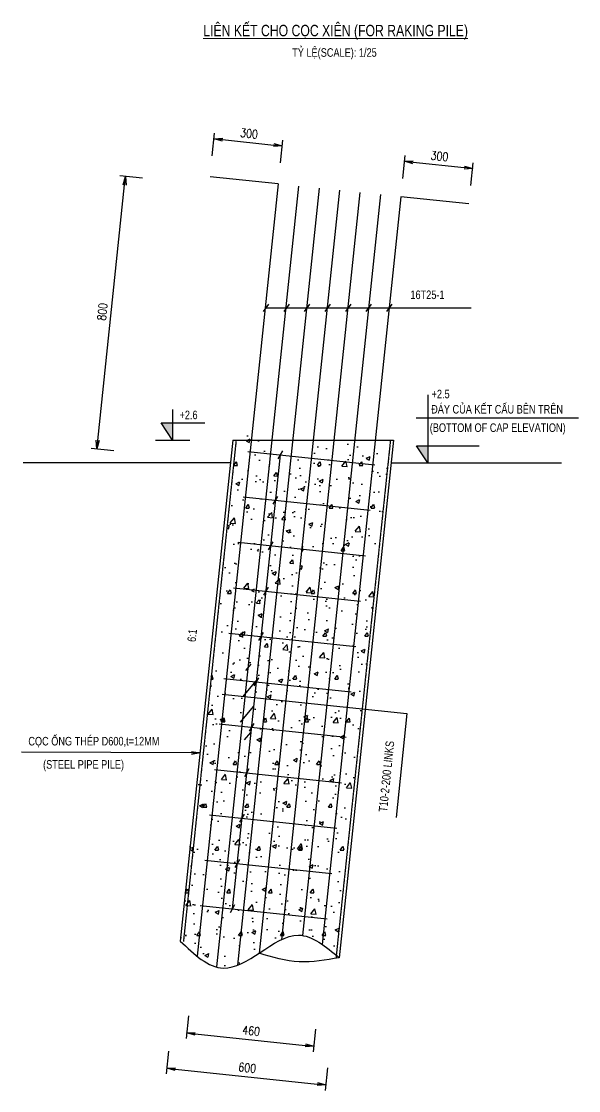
# Model space of a CAD drawing. Header units: millimetres. Extents: x -73021 to 3450336, y 75330 to 1037285.
# Drawn here: x 9251 to 11691, y 123847 to 128531 of the extents above; entities that cross this region are included whole.
import ezdxf
from ezdxf.enums import TextEntityAlignment as Align

# ---------------------------------------------------------------- set-up
doc = ezdxf.new("R2010")
doc.units = ezdxf.units.MM
doc.linetypes.add('HIDDEN', pattern=[0.5, 0.3, -0.2])
for name, color, linetype in [('03_Dimension line', 4, 'Continuous'), ('BAO', 7, 'Continuous'), ('Big_Text_Note', 3, 'Continuous'), ('DIM', 4, 'Continuous'), ('HATCH', 8, 'Continuous'), ('KHUAT', 8, 'HIDDEN'), ('MANH', 4, 'Continuous'), ('s-note', 2, 'Continuous'), ('THEPCHU', 6, 'Continuous'), ('THEPDAI', 2, 'Continuous')]:
    doc.layers.add(name, color=color, linetype=linetype)
doc.styles.add('dim', font='romans.shx', dxfattribs={"width": 0.8})
doc.styles.add('Ghi chu', font='vn_vni.shx', dxfattribs={"width": 0.8})
doc.styles.get("Standard").update_dxf_attribs({"font": 'vn_vni.shx'})
doc.styles.add('VN_VNI', font='vn_vni.shx', dxfattribs={"width": 0.8})
doc.dimstyles.new('25', dxfattribs={"dimscale": 25, "dimtxt": 1.5, "dimasz": 1.5, "dimexe": 1, "dimexo": 1, "dimgap": 0.8, "dimtad": 1, "dimdec": 0, "dimzin": 0, "dimdsep": 46, "dimtxsty": 'dim', "dimblk": 'OPEN', "dimcen": 0.09, "dimdle": 0.15, "dimclrt": 4, "dimadec": 0, "dimazin": 0, "dimtfac": 1, "dimtdec": 0, "dimtix": 1, "dimtmove": 1, "dimatfit": 3, "dimldrblk": 'OPEN', "dimfxl": 3, "dimfxlon": 1, "dimtolj": 1, "dimtzin": 0, "dimarcsym": 0})

# ---------------------------------------------------------------- blocks, each defined once
blk = doc.blocks.new('_OPEN')
at = {"color": 0, "linetype": 'ByBlock'}
for p, q in [((-1, 0.17), (0, 0)), ((0, 0), (-1, -0.17)), ((0, 0), (-1, 0))]:
    blk.add_line(p, q, dxfattribs=at)
blk = doc.blocks.new('*D53')
at = {"layer": '03_Dimension line', "color": 0, "lineweight": -2, "ltscale": 5}
for p, q in [((9895.5, 124020), (9885.1, 123920.5)), ((9925, 123941.5), (10546.5, 123876.2)), ((10591.7, 123946.8), (10581.2, 123847.4))]:
    blk.add_line(p, q, dxfattribs=at)
at = {"layer": 'Defpoints', "color": 0, "ltscale": 5}
for p in [(9946.2, 124502.8), (10642.4, 124429.6), (10583.8, 123872.2)]:
    blk.add_point(p, dxfattribs=at)
at = {"layer": '03_Dimension line', "color": 0, "lineweight": -2, "ltscale": 5, "xscale": 37.5, "yscale": 37.5, "zscale": 37.5}
for p, rotation in [((9887.7, 123945.4), 173.9999999999732), ((10583.8, 123872.2), 353.9999999999732)]:
    blk.add_blockref('_OPEN', p, dxfattribs=dict(at, rotation=rotation))
at = {"layer": '03_Dimension line', "color": 4, "ltscale": 5, "insert": (10239.8, 123947.4), "char_height": 37.5, "attachment_point": 5, "rotation": 354, "style": 'dim'}
blk.add_mtext('\\A1;600', dxfattribs=at)
blk = doc.blocks.new('*D90')
at = {"layer": '03_Dimension line', "color": 0, "lineweight": -2, "ltscale": 5}
for p, q in [((9781, 127844.5), (9681.5, 127855)), ((9584.8, 126695.7), (9702.5, 127815.1)), ((9655.5, 126650.5), (9556, 126661))]:
    blk.add_line(p, q, dxfattribs=at)
at = {"layer": 'Defpoints', "color": 0, "ltscale": 5}
for p in [(9706.4, 127852.3), (10286.4, 127791.4), (10160.9, 126597.4)]:
    blk.add_point(p, dxfattribs=at)
at = {"layer": '03_Dimension line', "color": 0, "lineweight": -2, "ltscale": 5, "xscale": 37.5, "yscale": 37.5, "zscale": 37.5}
for p, rotation in [((9706.4, 127852.3), 84.00000000000003), ((9580.9, 126658.4), 264.0000000000001)]:
    blk.add_blockref('_OPEN', p, dxfattribs=dict(at, rotation=rotation))
at = {"layer": '03_Dimension line', "color": 4, "ltscale": 5, "insert": (9605.1, 127259.4), "char_height": 37.5, "attachment_point": 5, "rotation": 84, "style": 'dim'}
blk.add_mtext('\\A1;800', dxfattribs=at)
blk = doc.blocks.new('*D91')
at = {"layer": '03_Dimension line', "color": 0, "lineweight": -2, "ltscale": 5}
for p, q in [((9982.1, 124174.6), (9971.7, 124075.2)), ((10011.6, 124096.1), (10493.9, 124045.4)), ((10539.1, 124116.1), (10528.6, 124016.6))]:
    blk.add_line(p, q, dxfattribs=at)
at = {"layer": 'Defpoints', "color": 0, "ltscale": 5}
for p in [(10026.7, 124598.4), (10583.6, 124539.9), (10531.2, 124041.5)]:
    blk.add_point(p, dxfattribs=at)
at = {"layer": '03_Dimension line', "color": 0, "lineweight": -2, "ltscale": 5, "xscale": 37.5, "yscale": 37.5, "zscale": 37.5}
for p, rotation in [((9974.3, 124100), 174.0000000000032), ((10531.2, 124041.5), 354.0000000000032)]:
    blk.add_blockref('_OPEN', p, dxfattribs=dict(at, rotation=rotation))
at = {"layer": '03_Dimension line', "color": 4, "ltscale": 5, "insert": (10256.8, 124109.3), "char_height": 37.5, "attachment_point": 5, "rotation": 354, "style": 'dim'}
blk.add_mtext('\\A1;460', dxfattribs=at)
blk = doc.blocks.new('*D92')
at = {"layer": '03_Dimension line', "color": 0, "linetype": 'ByBlock', "lineweight": -2, "ltscale": 5}
for p, q in [((10086.6, 127942.8), (10097, 128042.2)), ((10131.7, 128013.5), (10355.5, 127989.9)), ((10385, 127911.4), (10395.4, 128010.9))]:
    blk.add_line(p, q, dxfattribs=at)
at = {"layer": 'Defpoints', "color": 0, "linetype": 'ByBlock', "ltscale": 5}
for p in [(10392.8, 127986), (10076.9, 127851), (10375.3, 127819.6)]:
    blk.add_point(p, dxfattribs=at)
at = {"layer": '03_Dimension line', "color": 0, "linetype": 'ByBlock', "lineweight": -2, "ltscale": 5, "xscale": 37.5, "yscale": 37.5, "zscale": 37.5}
for p, rotation in [((10094.4, 128017.4), 173.9999999999983), ((10392.8, 127986), 353.9999999999984)]:
    blk.add_blockref('_OPEN', p, dxfattribs=dict(at, rotation=rotation))
at = {"layer": '03_Dimension line', "color": 4, "linetype": 'ByBlock', "ltscale": 5, "insert": (10247.7, 128040.2), "char_height": 37.5, "attachment_point": 5, "rotation": 354, "style": 'dim'}
blk.add_mtext('\\A1;300', dxfattribs=at)
blk = doc.blocks.new('*D93')
at = {"layer": '03_Dimension line', "color": 0, "linetype": 'ByBlock', "lineweight": -2, "ltscale": 5}
for p, q in [((10920.8, 127843.8), (10931.3, 127943.2)), ((10966, 127914.5), (11189.7, 127890.9)), ((11219.2, 127812.4), (11229.6, 127911.9))]:
    blk.add_line(p, q, dxfattribs=at)
at = {"layer": 'Defpoints', "color": 0, "linetype": 'ByBlock', "ltscale": 5}
for p in [(11227, 127887), (10912.3, 127763.2), (11210.7, 127731.8)]:
    blk.add_point(p, dxfattribs=at)
at = {"layer": '03_Dimension line', "color": 0, "linetype": 'ByBlock', "lineweight": -2, "ltscale": 5, "xscale": 37.5, "yscale": 37.5, "zscale": 37.5}
for p, rotation in [((10928.7, 127918.4), 173.9999999999983), ((11227, 127887), 353.9999999999984)]:
    blk.add_blockref('_OPEN', p, dxfattribs=dict(at, rotation=rotation))
at = {"layer": '03_Dimension line', "color": 4, "linetype": 'ByBlock', "ltscale": 5, "insert": (11081.9, 127941.2), "char_height": 37.5, "attachment_point": 5, "rotation": 354, "style": 'dim'}
blk.add_mtext('\\A1;300', dxfattribs=at)

msp = doc.modelspace()

# ---------------------------------------------------------------- hatches: boundary and pattern name
for points in [[(9912.96, 126772.41), (9862.96, 126772.41), (9912.96, 126697.41)], [(11030.99, 126672.41), (10980.99, 126672.41), (11030.99, 126597.41)]]:
    msp.add_hatch(color=256).paths.add_polyline_path(points)
at = {"layer": 'HATCH', "ltscale": 5}
h = msp.add_hatch(dxfattribs=at)
h.set_pattern_fill('AR-CONC', color=256, angle=5, style=0)
h.set_pattern_definition([(55, (0, 0), (182.88058, 8e-06), [19.05, -209.55]), (0, (0, 0), (-51.7604, 187.258), [15.24, -167.64]), (105.451, (15.24, 3e-06), (131.12092, 187.2572), [16.19, -178.09]), (51.1842, (-4.43, 50.6), (273.71173, -18.25625), [28.575, -314.325]), (101.6356, (18.38, 49.09), (214.9363, 267.17517), [24.285, -267.135]), (356.184, (-4.43, 50.6), (214.9367, 267.17477), [22.86, -251.46]), (26, (21.98, 40.17), (159.95097, -88.66226), [19.05, -209.55]), (331, (21.98, 40.17), (45.51381, 188.87348), [15.24, -167.64]), (76.4514, (35.31, 32.78), (205.46433, 100.2116), [16.19, -178.09]), (42.5, (0, 0), (-4.292607, 84.50247), [0, -165.608, 0, -170.18, 0, -168.275]), (12.5, (0, 0), (57.83408, 105.623075), [0, -97.028, 0, -161.798, 0, -64.135]), (332.5, (-56.426, -4.94), (135.573925, 6.110555), [0, -63.5, 0, -198.12, 0, -262.89]), (322.5, (-81.73, -7.15), (145.34944, 38.24004), [0, -82.55, 0, -131.572, 0, -186.69])])
edge = h.paths.add_edge_path()
edge.add_spline(control_points=[(10292.6, 124449.78), (10293.67, 124450.47), (10351.95, 124488.62), (10466.6, 124569.19), (10574.84, 124485.65), (10629.46, 124440.36)], knot_values=[394.0787293, 394.0787293, 394.0787293, 394.0787293, 397.5245692, 582.3011419, 771.2952576, 771.2952576, 771.2952576, 771.2952576], degree=3, periodic=0)
edge.add_line((10629.46, 124440.36), (10863, 126662.29))
edge.add_line((10863, 126662.29), (10528.84, 126697.41))
edge.add_line((10528.84, 126697.41), (10292.6, 124449.78))
edge = h.paths.add_edge_path()
edge.add_spline(control_points=[(10097.58, 124390.75), (10109.83, 124386.72), (10172.38, 124374.78), (10239.55, 124415.11), (10292.6, 124449.78)], knot_values=[180.4903785, 180.4903785, 180.4903785, 180.4903785, 222.8106273, 394.0787293, 394.0787293, 394.0787293, 394.0787293], degree=3, periodic=0)
edge.add_line((10292.6, 124449.78), (10424.31, 125702.89))
edge.add_line((10424.31, 125702.89), (10316.86, 125714.18))
edge.add_arc((10287.09, 125717.94), 30, 264.48227, 352.80628, ccw=False)
edge.add_line((10284.21, 125688.08), (10251.99, 125381.55))
edge.add_line((10251.99, 125381.55), (10202.27, 125386.78))
edge.add_line((10202.27, 125386.78), (10097.58, 124390.75))
edge = h.paths.add_edge_path()
edge.add_line((10202.27, 125386.78), (10040.94, 125403.74))
edge.add_line((10040.94, 125403.74), (9946.24, 124502.76))
edge.add_spline(control_points=[(9946.24, 124502.76), (9995.8, 124455.34), (10045.35, 124407.93), (10097.58, 124390.75)], knot_values=[0, 0, 0, 0, 180.4903785, 180.4903785, 180.4903785, 180.4903785], degree=3, periodic=0)
edge.add_line((10097.58, 124390.75), (10202.27, 125386.78))
h.paths.add_polyline_path([(10054.86, 125402.27), (10202.27, 125386.78), (10342.08, 126717.04), (10194.68, 126732.53)])
at = {"layer": 'HATCH', "linetype": 'ByBlock', "ltscale": 5}
h = msp.add_hatch(dxfattribs=at)
h.set_pattern_fill('AR-CONC', color=256, style=0)
h.set_pattern_definition([(50, (0, 0), (182.18467, -15.93909), [19.05, -209.55]), (355, (0, 0), (-35.24283, 191.05664), [15.24, -167.64]), (100.451, (15.18, -1.33), (146.9425, 175.1167), [16.19, -178.09]), (46.1842, (0, 50.8), (271.07904, -42.04233), [28.575, -314.325]), (96.6356, (22.6, 47.3), (237.40423, 247.42556), [24.285, -267.135]), (351.184, (0, 50.8), (237.4046, 247.4251), [22.86, -251.46]), (21, (25.4, 38.1), (151.61488, -102.26552), [19.05, -209.55]), (326, (25.4, 38.1), (61.80203, 184.18797), [15.24, -167.64]), (71.4514, (38.03, 29.58), (213.4165, 81.92286), [16.19, -178.09]), (37.5, (0, 0), (3.088603, 84.55504), [0, -165.608, 0, -170.18, 0, -168.275]), (7.5, (0, 0), (66.81966, 100.180575), [0, -97.028, 0, -161.798, 0, -64.135]), (327.5, (-56.64, 0), (135.590595, -5.728744), [0, -63.5, 0, -198.12, 0, -262.89]), (317.5, (-82.04, 0), (148.12918, 25.42649), [0, -82.55, 0, -131.572, 0, -186.69])])
h.paths.add_polyline_path([(10457.76, 126021.14), (10368.25, 126030.55), (10347.35, 125831.64), (10436.86, 125822.23)])
h.paths.add_polyline_path([(10478.67, 126220.04), (10389.16, 126229.45), (10368.25, 126030.55), (10457.76, 126021.14)])
h.paths.add_polyline_path([(10499.57, 126418.95), (10410.07, 126428.35), (10389.16, 126229.45), (10478.67, 126220.04)])
h.paths.add_polyline_path([(10518.33, 126597.41), (10427.83, 126597.41), (10410.07, 126428.35), (10499.57, 126418.95)])
h.paths.add_polyline_path([(10427.83, 126597.41), (10379.79, 126597.41), (10362.54, 126433.35), (10410.07, 126428.35)])
h.paths.add_polyline_path([(10379.79, 126597.41), (10337.34, 126597.41), (10320.56, 126437.76), (10362.54, 126433.35)])
h.paths.add_polyline_path([(10362.54, 126433.35), (10320.56, 126437.76), (10299.65, 126238.86), (10341.64, 126234.44)])
h.paths.add_polyline_path([(10410.07, 126428.35), (10362.54, 126433.35), (10341.64, 126234.44), (10389.16, 126229.45)])
h.paths.add_polyline_path([(10389.16, 126229.45), (10341.64, 126234.44), (10320.73, 126035.54), (10368.25, 126030.55)])
h.paths.add_polyline_path([(10347.35, 125831.64), (10299.82, 125836.64), (10278.92, 125637.73), (10326.44, 125632.74)])
h.paths.add_polyline_path([(10299.82, 125836.64), (10257.84, 125841.05), (10236.94, 125642.14), (10278.92, 125637.73)])
h.paths.add_polyline_path([(10320.73, 126035.54), (10278.75, 126039.95), (10257.84, 125841.05), (10299.82, 125836.64)])
h.paths.add_polyline_path([(10436.86, 125822.23), (10347.35, 125831.64), (10326.44, 125632.74), (10415.95, 125623.33)])
at = {"layer": 'HATCH', "ltscale": 5}
h = msp.add_hatch(dxfattribs=at)
h.set_pattern_fill('ANSI31', color=256, scale=20, angle=5, style=0)
h.set_pattern_definition([(50, (10283.434, -505.434), (-48.643822, 40.817013), [])])
h.paths.add_polyline_path([(10284.21, 125688.08, -0.361414), (10257.21, 125715.33, -0.0428141), (10257.2, 125720.45), (10237.55, 125722.52), (10202.27, 125386.78), (10251.99, 125381.55)])
at = {"layer": 'MANH', "ltscale": 5}
h = msp.add_hatch(dxfattribs=at)
h.set_pattern_fill('AR-CONC', color=256, scale=3, angle=5, style=0)
h.set_pattern_definition([(55, (11082.47, -435.53), (548.6418, 2e-05), [57.15, -628.65]), (360, (11082.5, -435.5), (-155.2812, 561.774), [45.72, -502.92]), (105.451, (11128.2, -435.53), (393.3627, 561.7716), [48.57, -534.27]), (51.1842, (11069.2, -283.7), (821.1352, -54.7687), [85.725, -942.975]), (101.6356, (11137.6, -288.3), (644.809, 801.5255), [72.855, -801.405]), (356.184, (11069.2, -283.7), (644.81, 801.5243), [68.58, -754.38]), (26, (11148.4, -315), (479.8529, -265.9868), [57.15, -628.65]), (331, (11148.4, -315), (136.5414, 566.6204), [45.72, -502.92]), (76.4514, (11188.4, -337.2), (616.393, 300.6348), [48.57, -534.27]), (42.5, (11082.47, -435.53), (-12.87782, 253.5074), [0, -496.824, 0, -510.54, 0, -504.825]), (12.5, (11082.47, -435.53), (173.50224, 316.8692), [0, -291.084, 0, -485.394, 0, -192.405]), (332.5, (10913.2, -450.34), (406.72177, 18.33166), [0, -190.5, 0, -594.36, 0, -788.67]), (322.5, (10837.3, -456.98), (436.0483, 114.7201), [0, -247.65, 0, -394.716, 0, -560.07])])
h.paths.add_polyline_path([(10237.55, 125722.52), (10257.2, 125720.45, -0.9178874), (10316.98, 125720.56, -0.0532554), (10316.86, 125714.18), (10424.31, 125702.89), (10528.84, 126697.41), (10342.08, 126717.04)])

# ---------------------------------------------------------------- linework, layer by layer
for p, q in [((11030.99, 126895.73), (11030.99, 126597.41)), ((9912.96, 126831.1), (9912.96, 126697.41)), ((9862.96, 126772.41), (10054.68, 126772.41)), ((9912.96, 126697.41), (9862.96, 126772.41)), ((9837.96, 126697.41), (9987.96, 126697.41)), ((10980.99, 126672.41), (11255.99, 126672.41)), ((11030.99, 126597.41), (10980.99, 126672.41)), ((10955.99, 126597.41), (11105.99, 126597.41))]:
    msp.add_line(p, q)
at = {"layer": '03_Dimension line', "color": 4}
for p, q in [((10332.82, 127293.09), (10309.59, 127260.09)), ((10422.82, 127293.09), (10399.59, 127260.09)), ((10512.82, 127293.09), (10489.59, 127260.09)), ((10602.82, 127293.09), (10579.59, 127260.09)), ((10692.82, 127293.09), (10669.59, 127260.09)), ((10782.82, 127293.09), (10759.59, 127260.09)), ((10872.82, 127293.09), (10849.59, 127260.09)), ((10393.58, 126649.7), (10373.32, 126614.8)), ((10372.67, 126450.8), (10352.41, 126415.9)), ((10351.77, 126251.89), (10331.5, 126217)), ((10330.86, 126052.99), (10310.6, 126018.09)), ((10309.96, 125854.08), (10289.69, 125819.19)), ((10289.05, 125655.18), (10268.79, 125620.28)), ((10268.14, 125456.28), (10247.88, 125421.38)), ((10247.24, 125257.37), (10226.98, 125222.47)), ((10226.33, 125058.47), (10206.07, 125023.57)), ((10205.43, 124859.56), (10185.16, 124824.67)), ((10184.52, 124660.66), (10164.26, 124625.76))]:
    msp.add_line(p, q, dxfattribs=at)
at = {"layer": '03_Dimension line', "ltscale": 5}
for p, q in [((10130.26, 125583.9), (10939.06, 125498.9)), ((10939.06, 125498.9), (10891.3, 125044.49))]:
    msp.add_line(p, q, dxfattribs=at)
at = {"layer": 'BAO', "ltscale": 5}
for p, q in [((10176.91, 126697.41), (9946.24, 124502.76)), ((10176.91, 126697.41), (10880.77, 126697.41)), ((10880.77, 126697.41), (10642.41, 124429.59)), ((10166.4, 126597.41), (9257.95, 126597.41)), ((10870.26, 126597.41), (11191.73, 126597.41)), ((11191.73, 126597.41), (11615.4, 126597.41))]:
    msp.add_line(p, q, dxfattribs=at)
at = {"layer": 'DIM', "linetype": 'Continuous'}
msp.add_line((10980.03, 126795.4), (11690.73, 126795.4), dxfattribs=at)
at = {"layer": 'KHUAT', "ltscale": 5}
for p, q in [((10190.99, 126697.41), (9960.17, 124501.29)), ((10866.69, 126697.41), (10628.49, 124431.05))]:
    msp.add_line(p, q, dxfattribs=at)
at = {"layer": 'MANH', "ltscale": 5}
for p, q in [((10321.2, 127276.59), (11219.53, 127276.59)), ((10383.45, 126632.25), (10174.39, 124643.21))]:
    msp.add_line(p, q, dxfattribs=at)
at = {"layer": 'MANH', "color": 4, "ltscale": 5}
for points, knots in [([(9946.24, 124502.76), (10007.42, 124444.22), (10116.55, 124339.8), (10299.9, 124452.04), (10471.13, 124572.38), (10583.47, 124478.72), (10642.41, 124429.59)], [0, 0, 0, 0, 222.8106273, 397.5245692, 582.3011419, 786.2245316, 786.2245316, 786.2245316, 786.2245316]), ([(10642.41, 124429.59), (10583.85, 124419.2), (10465.46, 124398.21), (10350.04, 124432.07), (10291.7, 124449.19)], [0, 0, 0, 0, 175.8434223, 355.5236857, 355.5236857, 355.5236857, 355.5236857])]:
    msp.add_open_spline(points, degree=3, knots=knots, dxfattribs=at)
at = {"layer": 'THEPCHU', "ltscale": 5}
for p, q in [((10375.3, 127819.61), (10076.94, 127850.97)), ((10375.3, 127819.61), (10019.71, 124436.37)), ((10464.81, 127810.2), (10105.32, 124389.93)), ((10554.31, 127800.79), (10196.5, 124396.43)), ((10643.82, 127791.39), (10292.6, 124449.78)), ((10733.33, 127781.98), (10389.28, 124508.59)), ((10822.84, 127772.57), (10481.7, 124526.87)), ((10912.34, 127763.16), (10568.09, 124487.85)), ((11210.7, 127731.81), (10912.34, 127763.16))]:
    msp.add_line(p, q, dxfattribs=at)
at = {"layer": 'THEPDAI', "ltscale": 5}
for p, q in [((10242.01, 126647.12), (10798.94, 126588.58)), ((10221.11, 126448.21), (10778.04, 126389.68)), ((10200.2, 126249.31), (10757.13, 126190.77)), ((10179.29, 126050.41), (10736.23, 125991.87)), ((10158.39, 125851.5), (10715.32, 125792.97)), ((10137.48, 125652.6), (10694.42, 125594.06)), ((10116.58, 125453.69), (10673.51, 125395.16)), ((10095.67, 125254.79), (10652.6, 125196.25)), ((10074.77, 125055.88), (10631.7, 124997.35)), ((10053.86, 124856.98), (10610.79, 124798.44)), ((10053.86, 124856.98), (10610.79, 124798.44)), ((10032.95, 124658.08), (10589.89, 124599.54))]:
    msp.add_line(p, q, dxfattribs=at)

# ---------------------------------------------------------------- texts
at = {"layer": '03_Dimension line', "width": 0.8}
msp.add_text('16T25-1', height=37.5, dxfattribs=at).set_placement((10954.16, 127314.99))
for s, p in [('ÑAÙY CUÛA KEÁT CAÁU BEÂN TREÂN ', (11044.97, 126851.12)), ('(BOTTOM OF CAP ELEVATION)', (11038.89, 126770.4))]:
    msp.add_text(s, height=37.5, dxfattribs=at).set_placement(p, align=Align.TOP_LEFT)
at = {"layer": '03_Dimension line', "color": 4, "style": 'Ghi chu', "width": 0.8}
for s, rotation, p in [('6:1', 83.40323, (10013.78, 125811.38)), ('T10-2-200 LINKS', 84.16563, (10852.2, 125066.65))]:
    msp.add_text(s, height=37.5, rotation=rotation, dxfattribs=at).set_placement(p)
for s, p in [('COÏC OÁNG THEÙP D600,t=12MM', (9281.08, 125359.42)), ('(STEEL PIPE PILE)', (9345.7, 125257.56))]:
    msp.add_text(s, height=37.5, dxfattribs=at).set_placement(p)
at = {"layer": '03_Dimension line', "width": 0.8}
msp.add_attdef('+2.5', text='-', height=37.5, dxfattribs=at).set_placement((11086.5, 126899.17), align=Align.MIDDLE_CENTER)
at = {"layer": '03_Dimension line', "color": 4, "style": 'Ghi chu', "width": 0.8}
msp.add_attdef('+2.6', text='-', height=37.5, dxfattribs=at).set_placement((9982.63, 126807.5), align=Align.MIDDLE_CENTER)
at = {"layer": 'Big_Text_Note', "color": 6, "linetype": 'Continuous', "lineweight": 0, "style": 'VN_VNI', "width": 0.8}
msp.add_text('%%ULIEÂN KEÁT CHO COÏC XIEÂN (FOR RAKING PILE)', height=50, dxfattribs=at).set_placement((10626.83, 128491.38), align=Align.MIDDLE)
at = {"layer": 's-note', "color": 2, "linetype": 'Continuous', "lineweight": 13, "style": 'VN_VNI', "width": 0.8}
msp.add_text('TYÛ LEÄ(SCALE): 1/25', height=37.5, dxfattribs=at).set_placement((10621.64, 128395.16), align=Align.MIDDLE)

# ---------------------------------------------------------------- dimensions: what is measured, and where the dimension line sits
at = {"layer": '03_Dimension line', "linetype": 'ByBlock', "ltscale": 5}
for p1, p2, distance, picture, middle in [((10076.94, 127850.97), (10375.3, 127819.61), 167.32, '*D92', (10247.66, 128040.23)), ((10912.34, 127763.16), (11210.7, 127731.81), 156.08, '*D93', (11081.89, 127941.24))]:
    dim = msp.add_aligned_dim(p1=p1, p2=p2, distance=distance, dimstyle='25', dxfattribs=at)
    dim.commit()
    dim.dimension.update_dxf_attribs({"geometry": picture, "text_midpoint": middle})
at = {"layer": '03_Dimension line', "ltscale": 5}
for p1, p2, distance, text, picture, middle in [((10160.89, 126597.41), (10286.38, 127791.39), 583.18, '800', '*D90', (9605.11, 127259.41)), ((10026.68, 124598.4), (10583.62, 124539.87), -501.11, '460', '*D91', (10256.82, 124109.31))]:
    dim = msp.add_aligned_dim(p1=p1, p2=p2, distance=distance, text=text, dimstyle='25', dxfattribs=at)
    dim.commit()
    dim.dimension.update_dxf_attribs({"geometry": picture, "text_midpoint": middle})
dim = msp.add_linear_dim(base=(10583.83, 123872.24), p1=(9946.24, 124502.76), p2=(10642.41, 124429.59), angle=354, text='600', dimstyle='25', dxfattribs=at)
dim.commit()
dim.dimension.update_dxf_attribs({"geometry": '*D53', "text_midpoint": (10239.8, 123947.36)})

# ---------------------------------------------------------------- leaders
at = {"layer": '03_Dimension line', "linetype": 'ByBlock', "ltscale": 5}
msp.add_leader([(10032.82, 125326.51), (9250.68, 125330.66)], dimstyle='25', dxfattribs=at)

doc.saveas('drawing.dxf')
